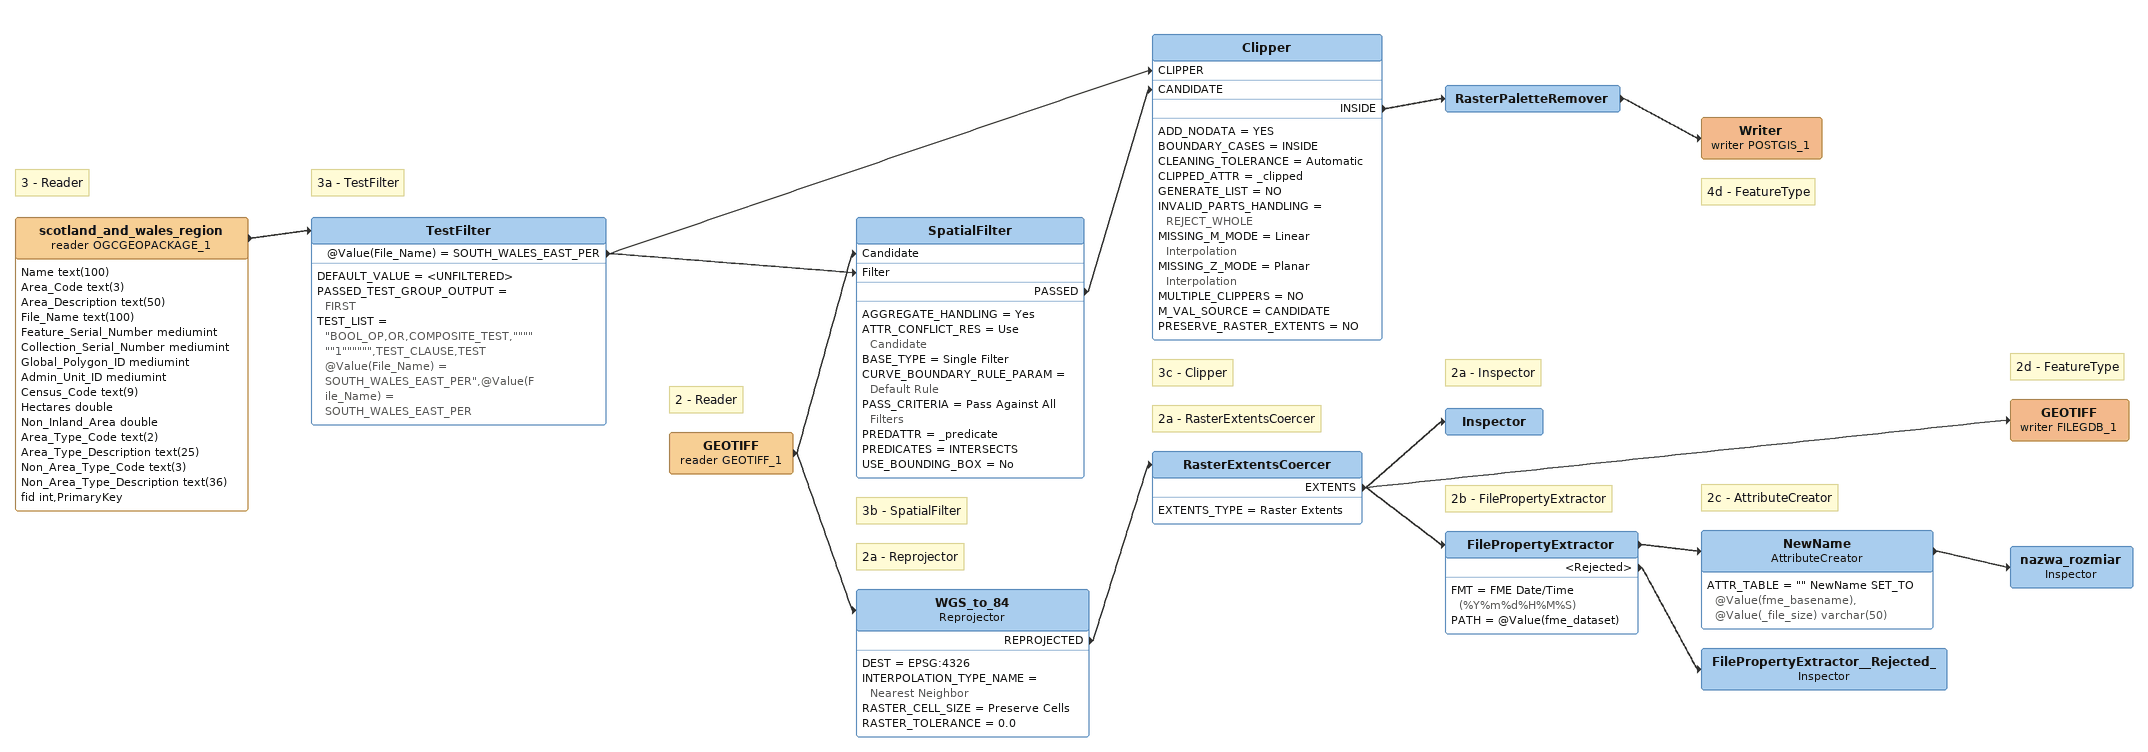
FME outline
Note: 3 - Reader
scotland_and_wales_region (reader OGCGEOPACKAGE_1)
    attributes: Name text(100), Area_Code text(3), Area_Description text(50), File_Name text(100), Feature_Serial_Number mediumint, Collection_Serial_Number mediumint, Global_Polygon_ID mediumint, Admin_Unit_ID mediumint, Census_Code text(9), Hectares double, Non_Inland_Area double, Area_Type_Code text(2), Area_Type_Description text(25), Non_Area_Type_Code text(3), Non_Area_Type_Description text(36), fid int,PrimaryKey
    -> TestFilter
Note: 3a - TestFilter
TestFilter
    DEFAULT_VALUE = <UNFILTERED>
    PASSED_TEST_GROUP_OUTPUT = FIRST
    TEST_LIST = "BOOL_OP,OR,COMPOSITE_TEST,""""""1"""""",TEST_CLAUSE,TEST @Value(File_Name) = SOUTH_WALES_EAST_PER",@Value(File_Name) = SOUTH_WALES_EAST_PER
    @Value(File_Name) = SOUTH_WALES_EAST_PER -> SpatialFilter [Filter]
    @Value(File_Name) = SOUTH_WALES_EAST_PER -> Clipper [CLIPPER]
Note: 2 - Reader
GEOTIFF (reader GEOTIFF_1)
    -> WGS_to_84
    -> SpatialFilter [Candidate]
Note: 3b - SpatialFilter
SpatialFilter
    AGGREGATE_HANDLING = Yes
    ATTR_CONFLICT_RES = Use Candidate
    BASE_TYPE = Single Filter
    CURVE_BOUNDARY_RULE_PARAM = Default Rule
    PASS_CRITERIA = Pass Against All Filters
    PREDATTR = _predicate
    PREDICATES = INTERSECTS
    USE_BOUNDING_BOX = No
    PASSED -> Clipper [CANDIDATE]
Note: 3c - Clipper
Clipper
    ADD_NODATA = YES
    BOUNDARY_CASES = INSIDE
    CLEANING_TOLERANCE = Automatic
    CLIPPED_ATTR = _clipped
    GENERATE_LIST = NO
    INVALID_PARTS_HANDLING = REJECT_WHOLE
    MISSING_M_MODE = Linear Interpolation
    MISSING_Z_MODE = Planar Interpolation
    MULTIPLE_CLIPPERS = NO
    M_VAL_SOURCE = CANDIDATE
    PRESERVE_RASTER_EXTENTS = NO
    INSIDE -> RasterPaletteRemover
RasterPaletteRemover
    -> Writer (writer POSTGIS_1)
Note: 4d - FeatureType
Writer (writer POSTGIS_1)
Note: 2a - Reprojector
WGS_to_84: Reprojector
    DEST = EPSG:4326
    INTERPOLATION_TYPE_NAME = Nearest Neighbor
    RASTER_CELL_SIZE = Preserve Cells
    RASTER_TOLERANCE = 0.0
    REPROJECTED -> RasterExtentsCoercer
Note: 2a - RasterExtentsCoercer
RasterExtentsCoercer
    EXTENTS_TYPE = Raster Extents
    EXTENTS -> Inspector
    EXTENTS -> FilePropertyExtractor
    EXTENTS -> GEOTIFF (writer FILEGDB_1)
Note: 2d - FeatureType
GEOTIFF (writer FILEGDB_1)
Note: 2a - Inspector
Inspector
Note: 2b - FilePropertyExtractor
FilePropertyExtractor
    FMT = FME Date/Time (%Y%m%d%H%M%S)
    PATH = @Value(fme_dataset)
    -> NewName
    <Rejected> -> FilePropertyExtractor__Rejected_
Note: 2c - AttributeCreator
NewName: AttributeCreator
    ATTR_TABLE = "" NewName SET_TO @Value(fme_basename), @Value(_file_size) varchar(50)
    -> nazwa_rozmiar
nazwa_rozmiar: Inspector
FilePropertyExtractor__Rejected_: Inspector
